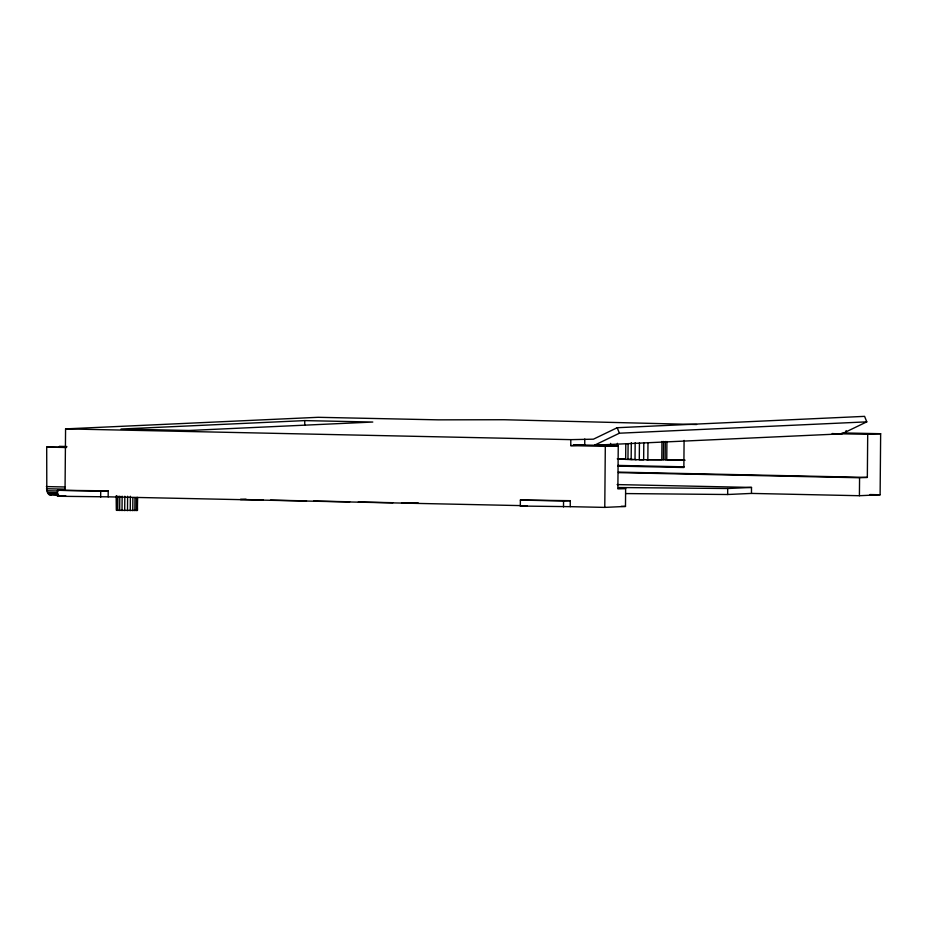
<?xml version="1.0" encoding="UTF-8"?>
<svg xmlns="http://www.w3.org/2000/svg" width="927" height="927" viewBox="0 0 927 927"><rect width="100%" height="100%" fill="white"/><g stroke="black" fill="none" stroke-linecap="round" stroke-linejoin="round"><path stroke-width="1.39" d="M58.424 494.972L48.969 494.555L46.802 490.742L46.698 447.081L65.805 447.359M57.486 496.258L57.532 490.279L108.216 490.846L108.169 496.837L57.486 496.258L65.794 495.875M65.041 489.931L65.574 428.888L318.135 417.301L438.181 419.85L504.137 419.734L696.594 424.52M100.661 497.173L100.719 491.194L108.216 490.846M137.532 497.486L137.416 510.406L116.512 510.348L116.211 495.829M116.512 510.348L116.64 495.98M117.787 510.418L117.914 496.061M119.664 510.487L119.792 496.13M122.016 510.557L122.144 496.188M124.693 510.603L124.821 496.235M127.497 510.626L127.625 496.269M130.255 510.638L130.383 496.269M132.758 510.626L132.874 497.695M134.855 510.592L134.971 497.672M136.396 510.545L136.501 497.625M136.953 497.405L137.416 510.406M137.266 510.487L137.381 497.556M304.728 425.389L304.774 420.603L372.793 422.04L189.05 430.476L121.043 429.027L304.774 420.603M520.325 506.049L520.371 500.07L570.279 500.673L570.232 506.663L520.325 506.049L527.046 505.736L524.161 505.678M563.5 506.965L563.558 500.986L570.279 500.673M570.232 506.663L604.775 507.393L625.482 506.443L625.632 488.494L617.869 488.853L618.251 445.76L605.308 446.362L570.765 445.62L570.812 439.641L593.431 439.178L617.197 427.718L864.59 416.362L866.78 421.855L841.936 433.836L594.543 445.192L619.398 433.21L866.78 421.855M584.786 438.992L584.74 444.983L570.765 445.62M604.775 507.393L605.308 446.362M610.592 446.235L610.615 443.384M617.37 446.154L617.405 443.338M636.328 459.618L625.655 459.386L625.795 443.894M627.961 459.502L628.1 444.01M631.16 459.607L631.31 442.712M635.169 442.793L635.018 459.688L661.797 459.746L661.959 441.449M639.433 442.863L639.282 459.757L643.651 459.792L643.802 442.897M647.846 459.792L647.985 442.897M663.593 441.449L663.431 459.757L646.304 459.688M665.296 441.461L665.134 459.769L684.068 460.059M666.919 441.495L666.756 459.792L685.099 460.186M684.091 440.406L683.859 467.509L617.649 466.107M727.649 494.508L727.707 488.517L751.507 487.428L751.461 493.419L727.649 494.508L625.655 493.57M841.786 433.187L846.108 432.99L846.119 430.591M859.41 495.713L859.572 477.753L867.336 477.405L867.707 434.311L880.65 433.72L880.117 494.763L859.41 495.713L751.461 493.419M833.164 433.581L832.133 433.627L867.707 434.311M49.896 494.798L51.448 494.717M246.061 499.201L240.302 499.468L263.338 499.954M418.216 502.909L401.53 502.897M618.39 458.819L624.844 459.097M662.932 459.653L665.713 459.676M618.529 487.521L727.707 488.517M846.108 432.99L880.65 433.72M65.574 428.888L570.812 439.641M573.593 444.809L618.251 445.76M66.871 446.547L59.119 446.513L66.223 446.663M46.698 447.081L66.582 447.509M617.915 465.412L684.138 466.826M618.309 472.11L867.336 477.405M618.529 472.631L859.572 477.753M617.139 484.578L751.507 487.428M618.413 488.344L625.632 488.494M870.036 494.543L880.117 494.763M46.35 486.582L64.82 486.976M46.454 488.749L64.925 489.132M57.532 490.279L100.719 491.194M520.371 500.07L563.558 500.986M46.802 490.742L58.158 490.986M47.358 492.457L57.3 492.666M48.1 493.755L58.042 493.964M621.16 506.351L625.482 506.443M48.969 494.555L58.552 494.867M270.533 500.117L306.524 500.881M313.72 501.032L349.711 501.797M358.343 501.982L392.886 502.712M108.169 496.837L519.827 505.586M633.326 459.549L629.039 459.375M617.266 458.819L625.655 459.386M617.197 427.718L619.398 433.21"/></g></svg>
